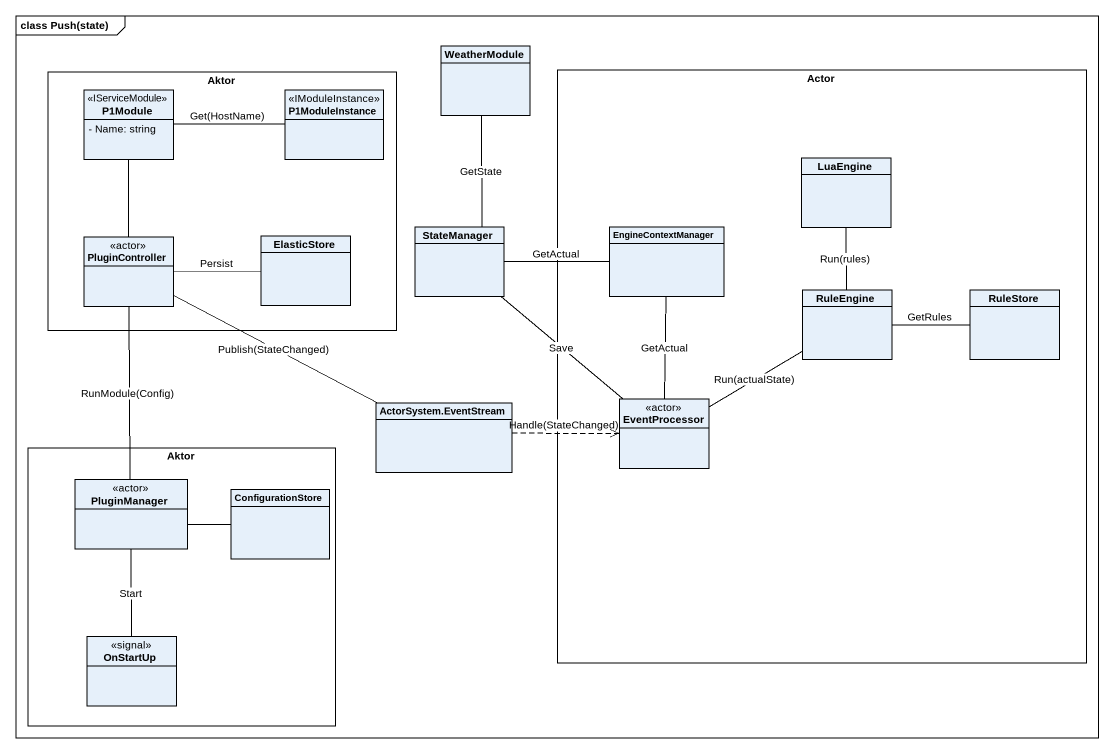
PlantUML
@startuml
mainframe class Push(state)
hide circle
hide empty members
skinparam classAttributeIconSize 0
class WeatherModule
rectangle Aktor {
  class P1Module <<IServiceModule>> {
    - Name: string
  }
  class P1ModuleInstance <<IModuleInstance>>
  class ElasticStore
  class PluginController <<actor>>
}
rectangle "Actor" as Actor_ {
  class LuaEngine
  class EngineContextManager
  class RuleEngine
  class RuleStore
  class EventProcessor <<actor>>
}
class StateManager
class "ActorSystem.EventStream" as ActorSystem_EventStream
rectangle "Aktor" as Aktor_2 {
  class PluginManager <<actor>>
  class ConfigurationStore
  class OnStartUp <<signal>>
}
P1Module -right- P1ModuleInstance : Get(HostName)
StateManager -up- WeatherModule : GetState
EngineContextManager -left- StateManager : GetActual
PluginController -up- P1Module
PluginController -right- ElasticStore : Persist
PluginController -right- ActorSystem_EventStream : Publish(StateChanged)
RuleEngine -up- LuaEngine : Run(rules)
RuleEngine -right- RuleStore : GetRules
ActorSystem_EventStream .right.> EventProcessor : Handle(StateChanged)
EventProcessor -up- StateManager : Save
EventProcessor -up- EngineContextManager : GetActual
EventProcessor -right- RuleEngine : Run(actualState)
PluginManager -up- PluginController : RunModule(Config)
PluginManager -right- ConfigurationStore
OnStartUp -up- PluginManager : Start
@enduml
